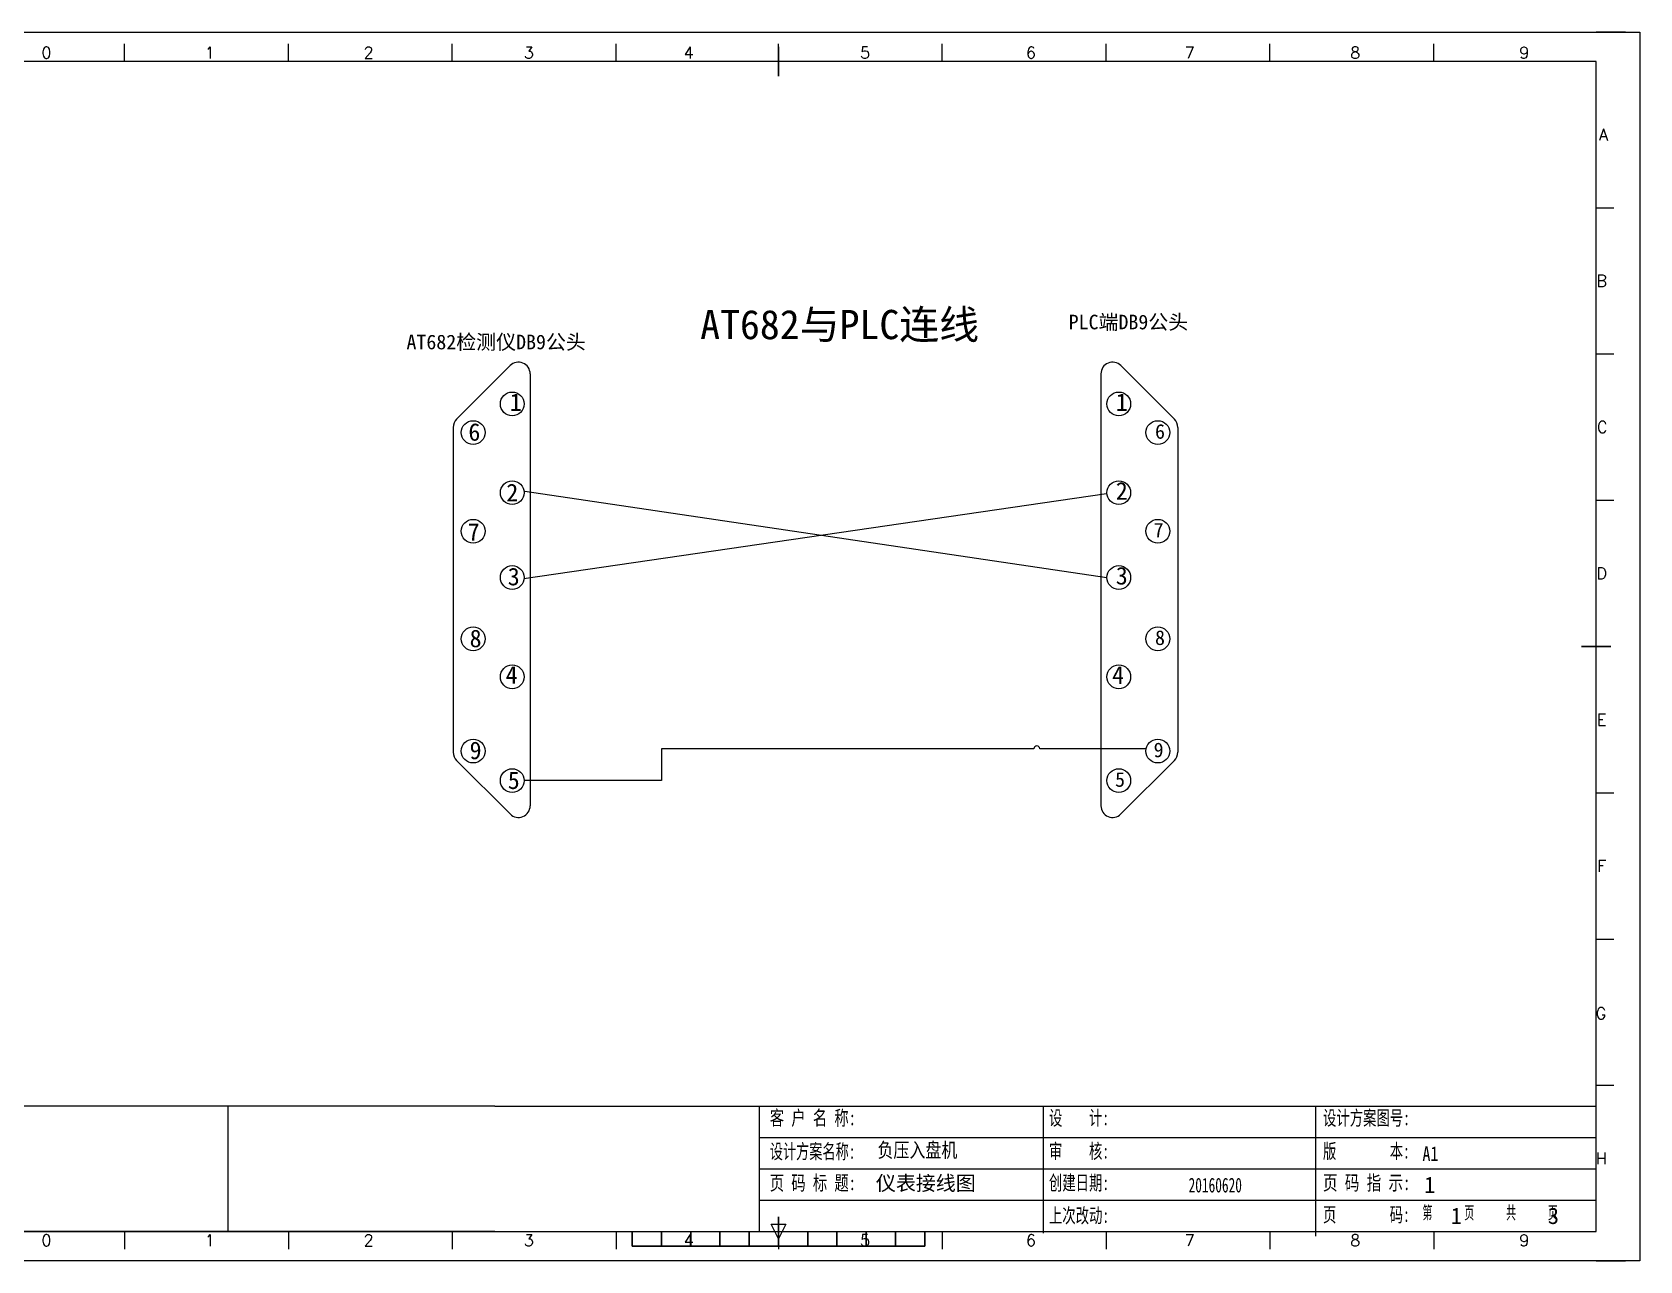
# Model space of a CAD drawing. Extents: x 2368 to 9674, y -1476 to 1321.
# Drawn here: x 5108.9 to 5383.7, y 223.4 to 433.4 of the extents above; entities that cross this region are included whole.
import ezdxf
from ezdxf.enums import TextEntityAlignment as Align

# ---------------------------------------------------------------- set-up
doc = ezdxf.new("R2010")
doc.units = 0
doc.header["$MEASUREMENT"] = 0
doc.layers.add('AE_BOR', color=1, linetype='Continuous')
doc.layers.add('MISC', color=2, linetype='Continuous')
doc.styles.add('Standard0.67', font='', dxfattribs={"width": 0.67})
doc.styles.add('Standard_0.8', font='', dxfattribs={"width": 0.8})
doc.styles.add('WD', font='romans.shx', dxfattribs={"bigfont": 'gbcbig.shx'})
doc.styles.add('样式 0', font='')
doc.styles.get('Standard0.67').set_extended_font_data('FangSong_GB2312')
doc.styles.get('Standard_0.8').set_extended_font_data('FangSong_GB2312')
doc.styles.get('样式 0').set_extended_font_data('KaiTi_GB2312')

# ---------------------------------------------------------------- blocks, each defined once
blk = doc.blocks.new('gb_a2_a')
for p, q in [((584, 410), (25, 410)), ((25, 410), (25, 10)), ((584, 10), (584, 410)), ((25, 10), (584, 10))]:
    blk.add_line(p, q)
at = {"lineweight": 9, "ltscale": 0.1}
blk.add_line((25, 116.86), (29, 116.86), dxfattribs=at)
at = {"layer": 'AE_BOR', "lineweight": 30}
for p, q in [((10, 420), (4.93, 420)), ((594, 420), (584, 420)), ((4.93, 0), (10, 0)), ((594, 0), (584, 0))]:
    blk.add_line(p, q, dxfattribs=at)
at = {"layer": 'AE_BOR', "color": 1, "lineweight": 15}
for p, q in [((4.93, 420), (598.93, 420)), ((4.93, 0), (4.93, 420)), ((598.93, 420), (598.93, 0)), ((22.5, 210), (27.5, 212.5)), ((27.5, 207.5), (22.5, 210)), ((27.5, 212.5), (27.5, 207.5)), ((304.5, 7.5), (302, 12.5)), ((302, 12.5), (307, 12.5)), ((307, 12.5), (304.5, 7.5)), ((598.93, 0), (4.93, 0))]:
    blk.add_line(p, q, dxfattribs=at)
at = {"layer": 'AE_BOR'}
for p, q in [((81, 410), (81, 416)), ((137, 410), (137, 416)), ((193, 410), (193, 416)), ((249, 410), (249, 416)), ((304.5, 410), (304.5, 416)), ((360.5, 410), (360.5, 416)), ((416.5, 410), (416.5, 416)), ((472.5, 410), (472.5, 416)), ((528.5, 410), (528.5, 416)), ((25, 360), (19, 360)), ((584, 360), (590, 360)), ((25, 310), (19, 310)), ((584, 310), (590, 310)), ((25, 260), (19, 260)), ((584, 260), (590, 260)), ((25, 160), (19, 160)), ((584, 160), (590, 160)), ((25, 110), (19, 110)), ((584, 110), (590, 110)), ((25, 60), (19, 60)), ((584, 60), (590, 60)), ((81, 10), (81, 4)), ((137, 10), (137, 4)), ((193, 10), (193, 4)), ((249, 10), (249, 4)), ((304.5, 10), (304.5, 4)), ((360.5, 10), (360.5, 4)), ((416.5, 10), (416.5, 4)), ((472.5, 10), (472.5, 4)), ((528.5, 10), (528.5, 4))]:
    blk.add_line(p, q, dxfattribs=at)
at = {"layer": 'AE_BOR', "color": 2, "lineweight": 30}
for p, q in [((304.5, 405), (304.5, 415)), ((20, 210), (30, 210)), ((579, 210), (589, 210)), ((304.5, 10), (304.5, 15)), ((304.5, 15), (304.5, 5)), ((254.5, 5), (254.5, 10)), ((264.5, 5), (264.5, 10)), ((274.5, 5), (274.5, 10)), ((284.5, 5), (284.5, 10)), ((294.5, 5), (294.5, 10)), ((304.5, 10), (304.5, 5)), ((314.5, 5), (314.5, 10)), ((324.5, 5), (324.5, 10)), ((334.5, 5), (334.5, 10)), ((344.5, 5), (344.5, 10)), ((354.5, 5), (354.5, 10)), ((254.5, 5), (354.5, 5))]:
    blk.add_line(p, q, dxfattribs=at)
at = {"layer": 'AE_BOR', "style": 'WD'}
for s, p in [('0', (54.27, 411)), ('1', (110.12, 411)), ('2', (164.42, 411)), ('3', (219.22, 411)), ('4', (273.82, 411)), ('5', (334.12, 411)), ('6', (390.81, 411)), ('7', (445.01, 411)), ('8', (501.67, 411)), ('9', (559.4, 411)), ('0', (54.27, 5)), ('1', (110.12, 5)), ('2', (164.42, 5)), ('3', (219.22, 5)), ('4', (273.82, 5)), ('5', (334.12, 5)), ('6', (390.81, 5)), ('7', (445.01, 5)), ('8', (501.67, 5)), ('9', (559.4, 5))]:
    blk.add_text(s, height=4, dxfattribs=at).set_placement(p, align=Align.CENTER)
for s, p in [('A', (24, 385)), ('A', (588.05, 385)), ('B', (24, 335)), ('B', (587.67, 335)), ('C', (24, 285)), ('C', (587.86, 285)), ('D', (24, 235)), ('D', (587.67, 235)), ('E', (24, 185)), ('E', (587.48, 185)), ('F', (24, 135)), ('F', (587.48, 135)), ('F', (587.48, 135)), ('G', (24, 85)), ('G', (587.48, 84.56)), ('H', (24, 35)), ('H', (587.67, 35))]:
    blk.add_text(s, height=4, dxfattribs=at).set_placement(p, align=Align.MIDDLE_RIGHT)

msp = doc.modelspace()

# ---------------------------------------------------------------- linework, layer by layer
at = {"lineweight": 0}
for p, q in [((5190.59749, 376.44589), (5181.44425, 367.2987)), ((5294.96618, 376.44589), (5304.11943, 367.2987)), ((5194.01124, 375.03121), (5194.01124, 301.21569)), ((5291.55244, 375.03121), (5291.55244, 301.21569)), ((5180.85799, 365.88402), (5180.85799, 310.36288)), ((5304.70569, 365.88402), (5304.70569, 310.36288)), ((5192.90916, 340.0782), (5292.4869, 354.56964)), ((5193.07902, 354.95141), (5292.57588, 340.21645)), ((5280.11868, 310.95411), (5216.43951, 310.95411)), ((5216.43951, 310.95411), (5216.43951, 305.50398)), ((5299.30731, 310.95411), (5281.11868, 310.95411)), ((5190.59749, 299.80101), (5181.44425, 308.9482)), ((5294.96618, 299.80101), (5304.11943, 308.9482)), ((5216.43951, 305.50398), (5192.90916, 305.50398))]:
    msp.add_line(p, q, dxfattribs=at)
at = {"color": 0, "ltscale": 2}
for p, q in [((5188.00158, 249.8743), (5096.69663, 249.8743)), ((5217.46321, 249.8743), (5376.19663, 249.8743)), ((5233.16168, 249.8743), (5233.16168, 228.42821)), ((5281.72754, 228.16376), (5281.72754, 249.8743)), ((5328.30773, 227.6703), (5328.30773, 249.8743)), ((5376.19663, 228.42821), (5376.19663, 249.8743)), ((5346.1988, 233.78973), (5376.19663, 233.78973)), ((5188.00158, 228.42821), (5096.69663, 228.42821)), ((5346.1988, 228.42821), (5376.19663, 228.42821))]:
    msp.add_line(p, q, dxfattribs=at)
at = {"color": 0}
msp.add_line((5142.34911, 249.8743), (5142.34911, 228.42821), dxfattribs=at)
at = {"lineweight": 9, "ltscale": 0.1}
for p, q in [((5188.00158, 249.8743), (5217.46321, 249.8743)), ((5188.00158, 228.42821), (5217.46321, 228.42821)), ((5216.10586, 228.42821), (5216.10586, 228.42821)), ((5216.10586, 228.42821), (5216.10586, 228.42821))]:
    msp.add_line(p, q, dxfattribs=at)
for p, q in [((5233.16168, 244.51277), (5277.41321, 244.51277)), ((5277.41321, 244.51277), (5346.1988, 244.51277)), ((5346.1988, 244.51277), (5376.19663, 244.51277)), ((5233.16168, 239.15125), (5277.41321, 239.15125)), ((5277.41321, 239.15125), (5346.1988, 239.15125)), ((5346.1988, 239.15125), (5376.19663, 239.15125)), ((5233.16168, 233.78973), (5277.41321, 233.78973)), ((5277.41321, 233.78973), (5346.1988, 233.78973)), ((5217.46321, 228.42821), (5277.41321, 228.42821)), ((5217.46321, 228.42821), (5277.41321, 228.42821)), ((5277.41321, 228.42821), (5346.1988, 228.42821))]:
    msp.add_line(p, q)
at = {"lineweight": 0}
for centre in [(5190.95563, 369.88438), (5294.60805, 369.88438), (5184.27375, 364.99059), (5301.28993, 364.99059), (5190.95563, 354.71723), (5294.60805, 354.71723), (5184.27375, 348.12411), (5301.28993, 348.12411), (5190.95563, 340.21645), (5294.60805, 340.21645), (5184.27375, 329.73965), (5301.28993, 329.73965), (5190.95563, 323.24216), (5294.60805, 323.24216), (5184.27375, 310.559), (5301.28993, 310.559), (5190.95563, 305.50453), (5294.60805, 305.50453)]:
    msp.add_circle(centre, 2.03217, dxfattribs=at)
for centre, radius, start, end in [((5192.01124, 375.03121), 2, 0, 134.9810385), ((5293.55244, 375.03121), 2, 45.0189615, 180), ((5182.85799, 365.88402), 2, 134.9810385, 180), ((5302.70569, 365.88402), 2, 0, 45.0189615), ((5280.61868, 310.95411), 0.5, 0, 180), ((5182.85799, 310.36288), 2, 180, 225.0189615), ((5302.70569, 310.36288), 2, 314.9810385, 0), ((5192.01124, 301.21569), 2, 225.0189615, 0), ((5293.55244, 301.21569), 2, 180, 314.9810385)]:
    msp.add_arc(centre, radius, start, end, dxfattribs=at)

# ---------------------------------------------------------------- block references
at = {"xscale": 0.5, "yscale": 0.5, "zscale": 0.5}
msp.add_blockref('gb_a2_a', (5084.19663, 223.42821), dxfattribs=at)

# ---------------------------------------------------------------- texts
at = {"lineweight": 0, "attachment_point": 1}
for s, insert, char_height, width in [('{\\fSimSun|b0|i0|c134|p2;AT682与PLC连线}', (5223.06964, 385.9581), 5, 74.3777742), ('{\\fSimSun|b0|i0|c134|p2;PLC端DB9公头}', (5286.04512, 385.13602), 2.5, 22.1916394), ('{\\fSimSun|b0|i0|c134|p2;AT682检测仪DB9公头}', (5172.87756, 381.72355), 2.5, 32.2105508)]:
    msp.add_mtext(s, dxfattribs=dict(at, insert=insert, char_height=char_height, width=width))
at = {"width": 5.5582744, "attachment_point": 1}
for s, insert, char_height in [('{\\fSimSun|b0|i0|c134|p2;1}', (5190.54765, 371.68958), 3), ('{\\fSimSun|b0|i0|c134|p2;1}', (5294.10034, 371.68958), 3), ('{\\fSimSun|b0|i0|c134|p2;6}', (5183.46019, 366.58877), 3), ('{\\fSimSun|b0|i0|c134|p2;6}', (5300.8069, 366.43562), 2.5), ('{\\fSimSun|b0|i0|c134|p2;2}', (5189.94272, 356.23964), 3), ('{\\fSimSun|b0|i0|c134|p2;2}', (5294.10034, 356.52243), 3), ('{\\fSimSun|b0|i0|c134|p2;7}', (5183.35338, 349.495), 3), ('{\\fSimSun|b0|i0|c134|p2;7}', (5300.56914, 349.56914), 2.5), ('{\\fSimSun|b0|i0|c134|p2;3}', (5190.18872, 341.88235), 3), ('{\\fSimSun|b0|i0|c134|p2;3}', (5294.10034, 342.02165), 3), ('{\\fSimSun|b0|i0|c134|p2;8}', (5183.67109, 331.31065), 3), ('{\\fSimSun|b0|i0|c134|p2;8}', (5300.8069, 331.18468), 2.5), ('{\\fSimSun|b0|i0|c134|p2;4}', (5189.82976, 325.09258), 3), ('{\\fSimSun|b0|i0|c134|p2;4}', (5293.46619, 325.04736), 3), ('{\\fSimSun|b0|i0|c134|p2;9}', (5183.66914, 312.17298), 3), ('{\\fSimSun|b0|i0|c134|p2;9}', (5300.56915, 312.00403), 2.5), ('{\\fSimSun|b0|i0|c134|p2;5}', (5190.18871, 307.06814), 3), ('{\\fSimSun|b0|i0|c134|p2;5}', (5293.98057, 306.94955), 2.5)]:
    msp.add_mtext(s, dxfattribs=dict(at, insert=insert, char_height=char_height))
at = {"color": 0, "ltscale": 2, "char_height": 2.5, "attachment_point": 1}
for s, insert, width, style in [('{\\fSimSun|b0|i0|c134|p2;\\W0.72;客 户 名 称:}', (5234.96519, 249.1059), 16.2476781, 'Standard0.67'), ('{\\fSimSun|b0|i0|c134|p2;设    计:}', (5282.6795, 249.1059), 12.0312135, 'Standard0.67'), ('{\\fSimSun|b0|i0|c134|p2;设计方案图号:}', (5329.51238, 249.1059), 15.1643965, 'Standard0.67'), ('{\\fSimSun|b0|i0|c134|p2;\\W0.66;设计方案名称:}', (5234.96519, 243.37728), 15.1234231, 'Standard0.67'), ('{\\fSimSun|b0|i0|c134|p2;负压入盘机}', (5253.37476, 243.61315), 33.907767, 'Standard_0.8'), ('{\\fSimSun|b0|i0|c134|p2;审    核:}', (5282.6795, 243.43253), 12.0312135, 'Standard0.67'), ('{\\fSimSun|b0|i0|c134|p2;版        本:}', (5329.51238, 243.43253), 16.8497761, 'Standard0.67'), ('{\\fSimSun|b0|i0|c134|p2;A1}', (5346.51111, 242.9921), 33.907767, 'Standard_0.8'), ('{\\fSimSun|b0|i0|c134|p2;\\W0.72;页 码 标 题:}', (5234.96519, 238.00904), 15.1234231, 'Standard0.67'), ('{\\fSimSun|b0|i0|c134|p2;创建日期:}', (5282.6795, 238.02529), 12.0312135, 'Standard0.67'), ('{\\fSimSun|b0|i0|c134|p2;20160620}', (5306.54218, 237.62784), 12.0312135, 'Standard0.67'), ('{\\fSimSun|b0|i0|c134|p2;\\W0.73;页 码 指 示:}', (5329.51238, 238.02529), 16.1994502, 'Standard0.67'), ('{\\fSimSun|b0|i0|c134|p2;上次改动:}', (5282.6795, 232.43476), 12.0312135, 'Standard0.67'), ('{\\fSimSun|b0|i0|c134|p2;页        码:}', (5329.51238, 232.58457), 15.7257887, 'Standard0.67'), ('{\\Fromans,gbcbig|c134;第}    {\\Fromans,gbcbig|c134;页}    {\\Fromans,gbcbig|c134;共}    {\\Fromans,gbcbig|c134;页}', (5346.50899, 232.83002), 33.907767, 'Standard_0.8')]:
    msp.add_mtext(s, dxfattribs=dict(at, insert=insert, width=width, style=style))
at = {"color": 7, "insert": (5253.10894, 237.96075), "char_height": 2.5, "attachment_point": 1}
msp.add_mtext_dynamic_manual_height_columns('{\\fSimSun|b0|i0|c134|p2;仪表接线图}', width=47.9244364, gutter_width=12.5, heights=[0], dxfattribs=at)
at = {"layer": 'MISC', "color": 0, "char_height": 2.8, "width": 3.0699683, "attachment_point": 1, "style": '样式 0'}
for s, insert in [('1', (5346.80466, 237.81452)), ('1', (5351.34257, 232.52492)), ('3', (5367.93679, 232.52492))]:
    msp.add_mtext(s, dxfattribs=dict(at, insert=insert))

doc.saveas('drawing.dxf')
